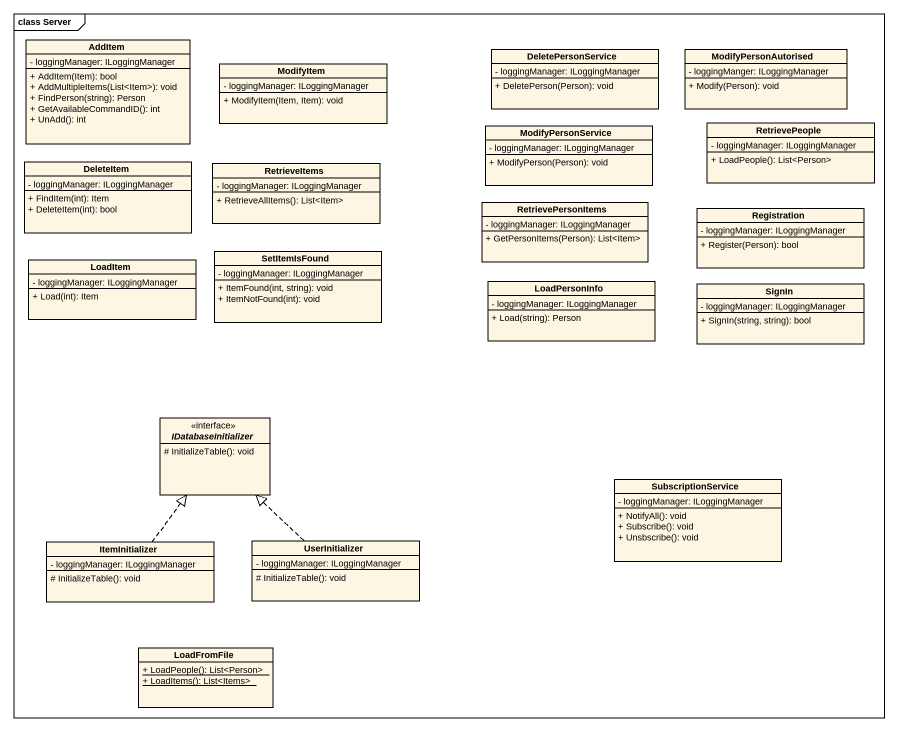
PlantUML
@startuml
mainframe class Server
hide circle
hide empty members
skinparam classAttributeIconSize 0
class AddItem {
  - loggingManager: ILoggingManager
  + AddItem(Item): bool
  + AddMultipleItems(List<Item>): void
  + FindPerson(string): Person
  + GetAvailableCommandID(): int
  + UnAdd(): int
}
class ModifyItem {
  - loggingManager: ILoggingManager
  + ModifyItem(Item, Item): void
}
class DeletePersonService {
  - loggingManager: ILoggingManager
  + DeletePerson(Person): void
}
class ModifyPersonAutorised {
  - loggingManger: ILoggingManager
  + Modify(Person): void
}
class ModifyPersonService {
  - loggingManager: ILoggingManager
  + ModifyPerson(Person): void
}
class RetrievePeople {
  - loggingManager: ILoggingManager
  + LoadPeople(): List<Person>
}
class DeleteItem {
  - loggingManager: ILoggingManager
  + FindItem(int): Item
  + DeleteItem(int): bool
}
class RetrieveItems {
  - loggingManager: ILoggingManager
  + RetrieveAllItems(): List<Item>
}
class RetrievePersonItems {
  - loggingManager: ILoggingManager
  + GetPersonItems(Person): List<Item>
}
class Registration {
  - loggingManager: ILoggingManager
  + Register(Person): bool
}
class LoadItem {
  - loggingManager: ILoggingManager
  + Load(int): Item
}
class SetItemIsFound {
  - loggingManager: ILoggingManager
  + ItemFound(int, string): void
  + ItemNotFound(int): void
}
class LoadPersonInfo {
  - loggingManager: ILoggingManager
  + Load(string): Person
}
class SignIn {
  - loggingManager: ILoggingManager
  + SignIn(string, string): bool
}
interface IDatabaseInitializer {
  # InitializeTable(): void
}
class SubscriptionService {
  - loggingManager: ILoggingManager
  + NotifyAll(): void
  + Subscribe(): void
  + Unsbscribe(): void
}
class ItemInitializer {
  - loggingManager: ILoggingManager
  # InitializeTable(): void
}
class UserInitializer {
  - loggingManager: ILoggingManager
  # InitializeTable(): void
}
class LoadFromFile {
  {static} + LoadPeople(): List<Person>
  {static} + LoadItems(): List<Items>
}
ItemInitializer .up.|> IDatabaseInitializer
UserInitializer .up.|> IDatabaseInitializer
@enduml
